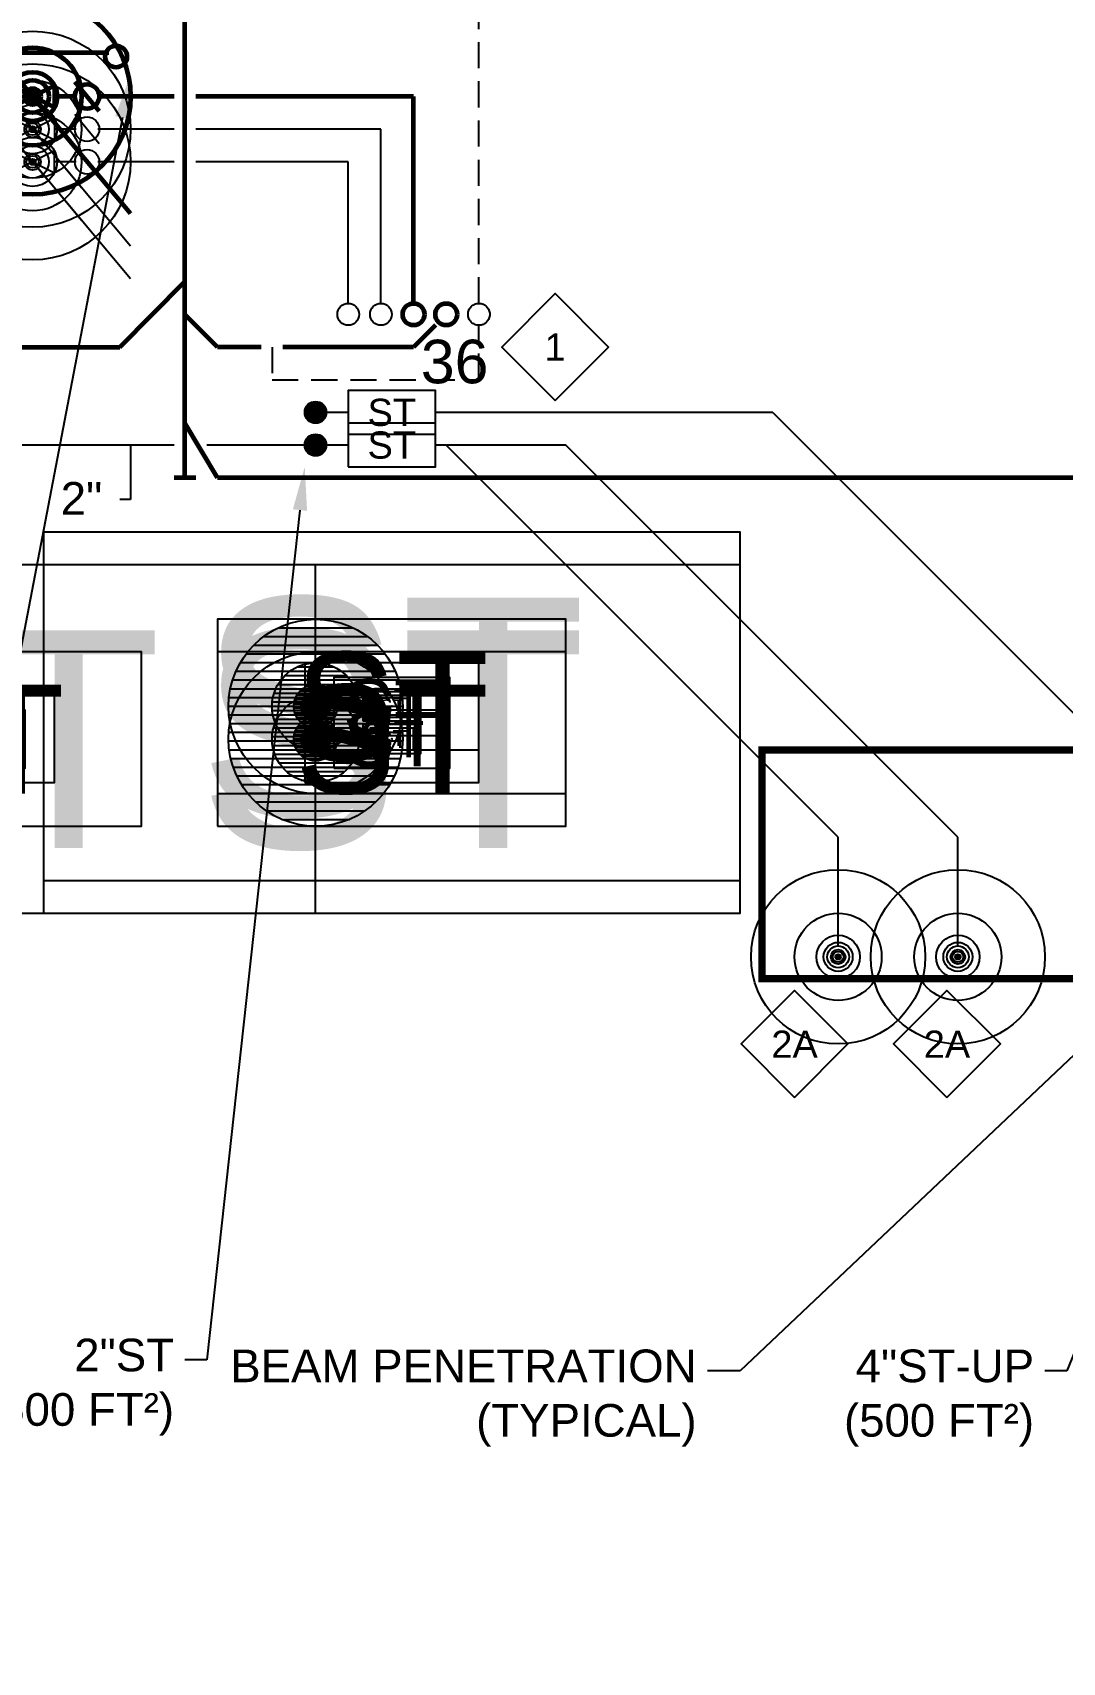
# Model space of a CAD drawing. Extents: x -3677 to 22148, y -333 to 1817.
# Drawn here: x -1699 to -1415.2, y -186.6 to 262.3 of the extents above; entities that cross this region are included whole.
import ezdxf
from ezdxf import colors
from ezdxf.entities.mleader import LeaderData, LeaderLine
from ezdxf.enums import TextEntityAlignment as Align
from ezdxf.math import Vec2, Vec3

# ---------------------------------------------------------------- set-up
doc = ezdxf.new("R2010")
doc.units = 0
doc.header["$LTSCALE"] = 36
doc.header["$MEASUREMENT"] = 0
doc.linetypes.add('HIDDEN', pattern=[0.375, 0.25, -0.125])
doc.linetypes.add('VENT', pattern=[0.3, 0.2, -0.1])
for name, color, linetype in [('G-ANNO-TEXT', 70, 'Continuous'), ('G-ANNO-TEXT @ 96', 70, 'Continuous'), ('P-HW-N', 1, 'Continuous'), ('P-HW-N @ 1 (1)', 1, 'Continuous'), ('P-HW-N @ 1 (2)', 1, 'Continuous'), ('P-HW-N @ 12', 1, 'Continuous'), ('P-HW-N @ 128', 1, 'Continuous'), ('P-HW-N @ 16', 1, 'Continuous'), ('P-HW-N @ 192', 1, 'Continuous'), ('P-HW-N @ 2', 1, 'Continuous'), ('P-HW-N @ 24', 1, 'Continuous'), ('P-HW-N @ 384', 1, 'Continuous'), ('P-HW-N @ 4', 1, 'Continuous'), ('P-HW-N @ 48', 1, 'Continuous'), ('P-HW-N @ 64', 1, 'Continuous'), ('P-HW-N @ 768', 1, 'Continuous'), ('P-HW-N @ 8', 1, 'Continuous'), ('P-HW-N @ 96', 1, 'Continuous'), ('P-HWC-N', 2, 'Continuous'), ('P-HWC-N @ 1 (1)', 2, 'Continuous'), ('P-HWC-N @ 1 (2)', 2, 'Continuous'), ('P-HWC-N @ 12', 2, 'Continuous'), ('P-HWC-N @ 128', 2, 'Continuous'), ('P-HWC-N @ 16', 2, 'Continuous'), ('P-HWC-N @ 192', 2, 'Continuous'), ('P-HWC-N @ 2', 2, 'Continuous'), ('P-HWC-N @ 24', 2, 'Continuous'), ('P-HWC-N @ 384', 2, 'Continuous'), ('P-HWC-N @ 4', 2, 'Continuous'), ('P-HWC-N @ 48', 2, 'Continuous'), ('P-HWC-N @ 64', 2, 'Continuous'), ('P-HWC-N @ 768', 2, 'Continuous'), ('P-HWC-N @ 8', 2, 'Continuous'), ('P-HWC-N @ 96', 2, 'Continuous'), ('P-SANV-N', 5, 'VENT'), ('P-SANV-N @ 96', 5, 'VENT'), ('P-STRM-N', 2, 'Continuous'), ('P-STRM-N @ 1 (1)', 2, 'Continuous'), ('P-STRM-N @ 1 (2)', 2, 'Continuous'), ('P-STRM-N @ 12', 2, 'Continuous'), ('P-STRM-N @ 128', 2, 'Continuous'), ('P-STRM-N @ 16', 2, 'Continuous'), ('P-STRM-N @ 192', 2, 'Continuous'), ('P-STRM-N @ 2', 2, 'Continuous'), ('P-STRM-N @ 24', 2, 'Continuous'), ('P-STRM-N @ 384', 2, 'Continuous'), ('P-STRM-N @ 4', 2, 'Continuous'), ('P-STRM-N @ 48', 2, 'Continuous'), ('P-STRM-N @ 64', 2, 'Continuous'), ('P-STRM-N @ 768', 2, 'Continuous'), ('P-STRM-N @ 8', 2, 'Continuous'), ('P-STRM-N @ 96', 2, 'Continuous')]:
    doc.layers.add(name, color=color, linetype=linetype)
for name, color, linetype, lineweight in [('P-CW-N', 4, 'Continuous', 60), ('P-CW-N @ 1 (1)', 4, 'Continuous', 60), ('P-CW-N @ 1 (2)', 4, 'Continuous', 60), ('P-CW-N @ 12', 4, 'Continuous', 60), ('P-CW-N @ 128', 4, 'Continuous', 60), ('P-CW-N @ 16', 4, 'Continuous', 60), ('P-CW-N @ 192', 4, 'Continuous', 60), ('P-CW-N @ 2', 4, 'Continuous', 60), ('P-CW-N @ 24', 4, 'Continuous', 60), ('P-CW-N @ 384', 4, 'Continuous', 60), ('P-CW-N @ 4', 4, 'Continuous', 60), ('P-CW-N @ 48', 4, 'Continuous', 60), ('P-CW-N @ 64', 4, 'Continuous', 60), ('P-CW-N @ 768', 4, 'Continuous', 60), ('P-CW-N @ 8', 4, 'Continuous', 60), ('P-CW-N @ 96', 4, 'Continuous', 60), ('P-GAS-N', 3, 'Continuous', 60), ('P-GAS-N @ 96', 3, 'Continuous', 60), ('P-SAN-N', 6, 'Continuous', 60), ('P-SAN-N @ 96', 6, 'Continuous', 60)]:
    doc.layers.add(name, color=color, linetype=linetype, lineweight=lineweight)
doc.layers.add('P-SAN-DFU', color=7, linetype='Continuous', plot=False)
doc.styles.add('Arial', font='arial.ttf')
doc.dimstyles.new('Loop096', dxfattribs={"dimscale": 0, "dimtxt": 0.09375, "dimasz": 0.03125, "dimexe": 0.0625, "dimexo": 0.0625, "dimgap": 0.09375, "dimtad": 1, "dimdec": 4, "dimzin": 3, "dimdsep": 46, "dimlunit": 4, "dimtxsty": 'Arial', "dimblk": 'OBLIQUE', "dimcen": 0.09375, "dimdle": 0.0625, "dimclrd": 256, "dimclre": 256, "dimclrt": 256, "dimadec": 4, "dimazin": 0, "dimtfac": 0.8, "dimtdec": 4, "dimtix": 1, "dimtofl": 0, "dimtmove": 1, "dimatfit": 0, "dimldrblk": 'LeaderNoteBlock', "dimfxl": 1, "dimfrac": 1, "dimtolj": 1, "dimtzin": 0, "dimlwd": -1, "dimlwe": -1, "dimarcsym": 0})

# ---------------------------------------------------------------- blocks, each defined once
blk = doc.blocks.new('*U4')
blk.add_circle((0, 0), 0.03125)
blk = doc.blocks.new('DIAMOND TAG')
blk.add_lwpolyline([(0, -0.1533), (0.1533, 0), (0, 0.1533), (-0.1533, 0)], close=True)
at = {"style": 'Arial'}
blk.add_attdef('XXX', text='', height=0.0781, dxfattribs=at).set_placement((0, 0), align=Align.MIDDLE)
blk = doc.blocks.new('PIPE-PLAN')
at = {"linetype": 'Continuous'}
for p, q in [((-0.09375, -0.03125), (-0.09375, 0.03125)), ((-0.09375, 0), (0, 0))]:
    blk.add_line(p, q, dxfattribs=at)
blk = doc.blocks.new('*U3')
h = blk.add_hatch()
h.set_pattern_fill('ANSI31', color=256, scale=0.025, angle=135)
edge = h.paths.add_edge_path()
edge.add_arc((0, 0), 0.03125, 0, 360)
blk.add_circle((0, 0), 0.03125)
blk = doc.blocks.new('*U120')
at = {"layer": 'P-STRM-N @ 1 (1)'}
blk.add_blockref('*U3', (-1621, 76.73), dxfattribs=at)
at = {"layer": 'P-STRM-N @ 1 (2)'}
blk.add_blockref('*U3', (-1621, 76.73), dxfattribs=at)
at = {"layer": 'P-STRM-N @ 12', "xscale": 12, "yscale": 12, "zscale": 12}
blk.add_blockref('*U3', (-1621, 76.73), dxfattribs=at)
at = {"layer": 'P-STRM-N @ 128', "xscale": 128, "yscale": 128, "zscale": 128}
blk.add_blockref('*U3', (-1621, 76.73), dxfattribs=at)
at = {"layer": 'P-STRM-N @ 16', "xscale": 16, "yscale": 16, "zscale": 16}
blk.add_blockref('*U3', (-1621, 76.73), dxfattribs=at)
at = {"layer": 'P-STRM-N @ 192', "xscale": 192, "yscale": 192, "zscale": 192}
blk.add_blockref('*U3', (-1621, 76.73), dxfattribs=at)
at = {"layer": 'P-STRM-N @ 2', "xscale": 2, "yscale": 2, "zscale": 2}
blk.add_blockref('*U3', (-1621, 76.73), dxfattribs=at)
at = {"layer": 'P-STRM-N @ 24', "xscale": 24, "yscale": 24, "zscale": 24}
blk.add_blockref('*U3', (-1621, 76.73), dxfattribs=at)
at = {"layer": 'P-STRM-N @ 384', "xscale": 384, "yscale": 384, "zscale": 384}
blk.add_blockref('*U3', (-1621, 76.73), dxfattribs=at)
at = {"layer": 'P-STRM-N @ 4', "xscale": 4, "yscale": 4, "zscale": 4}
blk.add_blockref('*U3', (-1621, 76.73), dxfattribs=at)
at = {"layer": 'P-STRM-N @ 48', "xscale": 48, "yscale": 48, "zscale": 48}
blk.add_blockref('*U3', (-1621, 76.73), dxfattribs=at)
at = {"layer": 'P-STRM-N @ 64', "xscale": 64, "yscale": 64, "zscale": 64}
blk.add_blockref('*U3', (-1621, 76.73), dxfattribs=at)
at = {"layer": 'P-STRM-N @ 768', "xscale": 768, "yscale": 768, "zscale": 768}
blk.add_blockref('*U3', (-1621, 76.73), dxfattribs=at)
at = {"layer": 'P-STRM-N @ 8', "xscale": 8, "yscale": 8, "zscale": 8}
blk.add_blockref('*U3', (-1621, 76.73), dxfattribs=at)
at = {"layer": 'P-STRM-N @ 96', "xscale": 96, "yscale": 96, "zscale": 96}
blk.add_blockref('*U3', (-1621, 157.73), dxfattribs=at)
blk = doc.blocks.new('*U182')
at = {"layer": 'P-STRM-N @ 1 (1)'}
blk.add_blockref('*U4', (-1444, 7.73), dxfattribs=at)
at = {"layer": 'P-STRM-N @ 1 (2)'}
blk.add_blockref('*U4', (-1444, 7.73), dxfattribs=at)
at = {"layer": 'P-STRM-N @ 12', "xscale": 12, "yscale": 12, "zscale": 12}
blk.add_blockref('*U4', (-1444, 7.73), dxfattribs=at)
at = {"layer": 'P-STRM-N @ 128', "xscale": 128, "yscale": 128, "zscale": 128}
blk.add_blockref('*U4', (-1444, 7.73), dxfattribs=at)
at = {"layer": 'P-STRM-N @ 16', "xscale": 16, "yscale": 16, "zscale": 16}
blk.add_blockref('*U4', (-1444, 7.73), dxfattribs=at)
at = {"layer": 'P-STRM-N @ 192', "xscale": 192, "yscale": 192, "zscale": 192}
blk.add_blockref('*U4', (-1444, 7.73), dxfattribs=at)
at = {"layer": 'P-STRM-N @ 2', "xscale": 2, "yscale": 2, "zscale": 2}
blk.add_blockref('*U4', (-1444, 7.73), dxfattribs=at)
at = {"layer": 'P-STRM-N @ 24', "xscale": 24, "yscale": 24, "zscale": 24}
blk.add_blockref('*U4', (-1444, 7.73), dxfattribs=at)
at = {"layer": 'P-STRM-N @ 384', "xscale": 384, "yscale": 384, "zscale": 384}
blk.add_blockref('*U4', (-1444, 7.73), dxfattribs=at)
at = {"layer": 'P-STRM-N @ 4', "xscale": 4, "yscale": 4, "zscale": 4}
blk.add_blockref('*U4', (-1444, 7.73), dxfattribs=at)
at = {"layer": 'P-STRM-N @ 48', "xscale": 48, "yscale": 48, "zscale": 48}
blk.add_blockref('*U4', (-1444, 7.73), dxfattribs=at)
at = {"layer": 'P-STRM-N @ 64', "xscale": 64, "yscale": 64, "zscale": 64}
blk.add_blockref('*U4', (-1444, 7.73), dxfattribs=at)
at = {"layer": 'P-STRM-N @ 768', "xscale": 768, "yscale": 768, "zscale": 768}
blk.add_blockref('*U4', (-1444, 7.73), dxfattribs=at)
at = {"layer": 'P-STRM-N @ 8', "xscale": 8, "yscale": 8, "zscale": 8}
blk.add_blockref('*U4', (-1444, 7.73), dxfattribs=at)
at = {"layer": 'P-STRM-N @ 96', "xscale": 96, "yscale": 96, "zscale": 96}
blk.add_blockref('*U4', (-1444, 7.73), dxfattribs=at)
blk = doc.blocks.new('*U183')
at = {"layer": 'P-STRM-N @ 1 (1)'}
blk.add_blockref('*U4', (-1477, 7.73), dxfattribs=at)
at = {"layer": 'P-STRM-N @ 1 (2)'}
blk.add_blockref('*U4', (-1477, 7.73), dxfattribs=at)
at = {"layer": 'P-STRM-N @ 12', "xscale": 12, "yscale": 12, "zscale": 12}
blk.add_blockref('*U4', (-1477, 7.73), dxfattribs=at)
at = {"layer": 'P-STRM-N @ 128', "xscale": 128, "yscale": 128, "zscale": 128}
blk.add_blockref('*U4', (-1477, 7.73), dxfattribs=at)
at = {"layer": 'P-STRM-N @ 16', "xscale": 16, "yscale": 16, "zscale": 16}
blk.add_blockref('*U4', (-1477, 7.73), dxfattribs=at)
at = {"layer": 'P-STRM-N @ 192', "xscale": 192, "yscale": 192, "zscale": 192}
blk.add_blockref('*U4', (-1477, 7.73), dxfattribs=at)
at = {"layer": 'P-STRM-N @ 2', "xscale": 2, "yscale": 2, "zscale": 2}
blk.add_blockref('*U4', (-1477, 7.73), dxfattribs=at)
at = {"layer": 'P-STRM-N @ 24', "xscale": 24, "yscale": 24, "zscale": 24}
blk.add_blockref('*U4', (-1477, 7.73), dxfattribs=at)
at = {"layer": 'P-STRM-N @ 384', "xscale": 384, "yscale": 384, "zscale": 384}
blk.add_blockref('*U4', (-1477, 7.73), dxfattribs=at)
at = {"layer": 'P-STRM-N @ 4', "xscale": 4, "yscale": 4, "zscale": 4}
blk.add_blockref('*U4', (-1477, 7.73), dxfattribs=at)
at = {"layer": 'P-STRM-N @ 48', "xscale": 48, "yscale": 48, "zscale": 48}
blk.add_blockref('*U4', (-1477, 7.73), dxfattribs=at)
at = {"layer": 'P-STRM-N @ 64', "xscale": 64, "yscale": 64, "zscale": 64}
blk.add_blockref('*U4', (-1477, 7.73), dxfattribs=at)
at = {"layer": 'P-STRM-N @ 768', "xscale": 768, "yscale": 768, "zscale": 768}
blk.add_blockref('*U4', (-1477, 7.73), dxfattribs=at)
at = {"layer": 'P-STRM-N @ 8', "xscale": 8, "yscale": 8, "zscale": 8}
blk.add_blockref('*U4', (-1477, 7.73), dxfattribs=at)
at = {"layer": 'P-STRM-N @ 96', "xscale": 96, "yscale": 96, "zscale": 96}
blk.add_blockref('*U4', (-1477, 7.73), dxfattribs=at)
blk = doc.blocks.new('*U184')
at = {"layer": 'P-STRM-N @ 1 (1)'}
blk.add_blockref('*U3', (-1621, 67.73), dxfattribs=at)
at = {"layer": 'P-STRM-N @ 1 (2)'}
blk.add_blockref('*U3', (-1621, 67.73), dxfattribs=at)
at = {"layer": 'P-STRM-N @ 12', "xscale": 12, "yscale": 12, "zscale": 12}
blk.add_blockref('*U3', (-1621, 67.73), dxfattribs=at)
at = {"layer": 'P-STRM-N @ 128', "xscale": 128, "yscale": 128, "zscale": 128}
blk.add_blockref('*U3', (-1621, 67.73), dxfattribs=at)
at = {"layer": 'P-STRM-N @ 16', "xscale": 16, "yscale": 16, "zscale": 16}
blk.add_blockref('*U3', (-1621, 67.73), dxfattribs=at)
at = {"layer": 'P-STRM-N @ 192', "xscale": 192, "yscale": 192, "zscale": 192}
blk.add_blockref('*U3', (-1621, 67.73), dxfattribs=at)
at = {"layer": 'P-STRM-N @ 2', "xscale": 2, "yscale": 2, "zscale": 2}
blk.add_blockref('*U3', (-1621, 67.73), dxfattribs=at)
at = {"layer": 'P-STRM-N @ 24', "xscale": 24, "yscale": 24, "zscale": 24}
blk.add_blockref('*U3', (-1621, 67.73), dxfattribs=at)
at = {"layer": 'P-STRM-N @ 384', "xscale": 384, "yscale": 384, "zscale": 384}
blk.add_blockref('*U3', (-1621, 67.73), dxfattribs=at)
at = {"layer": 'P-STRM-N @ 4', "xscale": 4, "yscale": 4, "zscale": 4}
blk.add_blockref('*U3', (-1621, 67.73), dxfattribs=at)
at = {"layer": 'P-STRM-N @ 48', "xscale": 48, "yscale": 48, "zscale": 48}
blk.add_blockref('*U3', (-1621, 67.73), dxfattribs=at)
at = {"layer": 'P-STRM-N @ 64', "xscale": 64, "yscale": 64, "zscale": 64}
blk.add_blockref('*U3', (-1621, 67.73), dxfattribs=at)
at = {"layer": 'P-STRM-N @ 768', "xscale": 768, "yscale": 768, "zscale": 768}
blk.add_blockref('*U3', (-1621, 67.73), dxfattribs=at)
at = {"layer": 'P-STRM-N @ 8', "xscale": 8, "yscale": 8, "zscale": 8}
blk.add_blockref('*U3', (-1621, 67.73), dxfattribs=at)
at = {"layer": 'P-STRM-N @ 96', "xscale": 96, "yscale": 96, "zscale": 96}
blk.add_blockref('*U3', (-1621, 148.73), dxfattribs=at)
blk = doc.blocks.new('*U32')
at = {"layer": 'DEFPOINTS'}
blk.add_lwpolyline([(-0.125, -0.0625), (0.125, -0.0625), (0.125, 0.0625), (-0.125, 0.0625)], close=True, dxfattribs=at)
at = {"style": 'Arial'}
blk.add_text('ST', height=0.078125, dxfattribs=at).set_placement((0, 0), align=Align.MIDDLE)
blk = doc.blocks.new('*U185')
at = {"layer": 'P-STRM-N @ 1 (1)', "linetype": 'ByBlock', "lineweight": -2}
blk.add_blockref('*U32', (-1600, 67.73), dxfattribs=at)
at = {"layer": 'P-STRM-N @ 1 (2)', "linetype": 'ByBlock', "lineweight": -2}
blk.add_blockref('*U32', (-1600, 67.73), dxfattribs=at)
at = {"layer": 'P-STRM-N @ 128', "linetype": 'ByBlock', "lineweight": -2, "xscale": 128, "yscale": 128, "zscale": 128}
blk.add_blockref('*U32', (-1600, 67.73), dxfattribs=at)
at = {"layer": 'P-STRM-N @ 192', "linetype": 'ByBlock', "lineweight": -2, "xscale": 192, "yscale": 192, "zscale": 192}
blk.add_blockref('*U32', (-1600, 67.73), dxfattribs=at)
at = {"layer": 'P-STRM-N @ 384', "linetype": 'ByBlock', "lineweight": -2, "xscale": 384, "yscale": 384, "zscale": 384}
blk.add_blockref('*U32', (-1600, 67.73), dxfattribs=at)
at = {"layer": 'P-STRM-N @ 48', "linetype": 'ByBlock', "lineweight": -2, "xscale": 48, "yscale": 48, "zscale": 48}
blk.add_blockref('*U32', (-1600, 67.73), dxfattribs=at)
at = {"layer": 'P-STRM-N @ 64', "linetype": 'ByBlock', "lineweight": -2, "xscale": 64, "yscale": 64, "zscale": 64}
blk.add_blockref('*U32', (-1600, 67.73), dxfattribs=at)
at = {"layer": 'P-STRM-N @ 768', "linetype": 'ByBlock', "lineweight": -2, "xscale": 768, "yscale": 768, "zscale": 768}
blk.add_blockref('*U32', (-1600, 67.73), dxfattribs=at)
at = {"layer": 'P-STRM-N @ 96', "linetype": 'ByBlock', "lineweight": -2, "xscale": 96, "yscale": 96, "zscale": 96}
blk.add_blockref('*U32', (-1600, 148.73), dxfattribs=at)
blk = doc.blocks.new('*U186')
at = {"layer": 'P-STRM-N @ 1 (1)', "linetype": 'ByBlock', "lineweight": -2}
blk.add_blockref('*U32', (-1600, 76.73), dxfattribs=at)
at = {"layer": 'P-STRM-N @ 1 (2)', "linetype": 'ByBlock', "lineweight": -2}
blk.add_blockref('*U32', (-1600, 76.73), dxfattribs=at)
at = {"layer": 'P-STRM-N @ 128', "linetype": 'ByBlock', "lineweight": -2, "xscale": 128, "yscale": 128, "zscale": 128}
blk.add_blockref('*U32', (-1600, 76.73), dxfattribs=at)
at = {"layer": 'P-STRM-N @ 192', "linetype": 'ByBlock', "lineweight": -2, "xscale": 192, "yscale": 192, "zscale": 192}
blk.add_blockref('*U32', (-1600, 76.73), dxfattribs=at)
at = {"layer": 'P-STRM-N @ 384', "linetype": 'ByBlock', "lineweight": -2, "xscale": 384, "yscale": 384, "zscale": 384}
blk.add_blockref('*U32', (-1600, 76.73), dxfattribs=at)
at = {"layer": 'P-STRM-N @ 48', "linetype": 'ByBlock', "lineweight": -2, "xscale": 48, "yscale": 48, "zscale": 48}
blk.add_blockref('*U32', (-1600, 76.73), dxfattribs=at)
at = {"layer": 'P-STRM-N @ 64', "linetype": 'ByBlock', "lineweight": -2, "xscale": 64, "yscale": 64, "zscale": 64}
blk.add_blockref('*U32', (-1600, 76.73), dxfattribs=at)
at = {"layer": 'P-STRM-N @ 768', "linetype": 'ByBlock', "lineweight": -2, "xscale": 768, "yscale": 768, "zscale": 768}
blk.add_blockref('*U32', (-1600, 76.73), dxfattribs=at)
at = {"layer": 'P-STRM-N @ 96', "linetype": 'ByBlock', "lineweight": -2, "xscale": 96, "yscale": 96, "zscale": 96}
blk.add_blockref('*U32', (-1600, 157.73), dxfattribs=at)
blk = doc.blocks.new('*U25')
at = {"color": 7, "linetype": 'Continuous'}
blk.add_line((-0.03508, 0.04195), (0.03508, -0.04195), dxfattribs=at)
at = {"linetype": 'Continuous'}
blk.add_circle((0, 0), 0.03516, dxfattribs=at)
blk = doc.blocks.new('*U271')
at = {"layer": 'P-HWC-N @ 1 (1)', "rotation": 180}
blk.add_blockref('*U25', (-1699, 226.73), dxfattribs=at)
at = {"layer": 'P-HWC-N @ 1 (2)', "rotation": 180}
blk.add_blockref('*U25', (-1699, 226.73), dxfattribs=at)
at = {"layer": 'P-HWC-N @ 12', "xscale": 12, "yscale": 12, "zscale": 12, "rotation": 180}
blk.add_blockref('*U25', (-1699, 226.73), dxfattribs=at)
at = {"layer": 'P-HWC-N @ 128', "xscale": 128, "yscale": 128, "zscale": 128, "rotation": 180}
blk.add_blockref('*U25', (-1699, 226.73), dxfattribs=at)
at = {"layer": 'P-HWC-N @ 16', "xscale": 16, "yscale": 16, "zscale": 16, "rotation": 180}
blk.add_blockref('*U25', (-1699, 226.73), dxfattribs=at)
at = {"layer": 'P-HWC-N @ 192', "xscale": 192, "yscale": 192, "zscale": 192, "rotation": 180}
blk.add_blockref('*U25', (-1699, 226.73), dxfattribs=at)
at = {"layer": 'P-HWC-N @ 2', "xscale": 2, "yscale": 2, "zscale": 2, "rotation": 180}
blk.add_blockref('*U25', (-1699, 226.73), dxfattribs=at)
at = {"layer": 'P-HWC-N @ 24', "xscale": 24, "yscale": 24, "zscale": 24, "rotation": 180}
blk.add_blockref('*U25', (-1699, 226.73), dxfattribs=at)
at = {"layer": 'P-HWC-N @ 384', "xscale": 384, "yscale": 384, "zscale": 384, "rotation": 180}
blk.add_blockref('*U25', (-1699, 226.73), dxfattribs=at)
at = {"layer": 'P-HWC-N @ 4', "xscale": 4, "yscale": 4, "zscale": 4, "rotation": 180}
blk.add_blockref('*U25', (-1699, 226.73), dxfattribs=at)
at = {"layer": 'P-HWC-N @ 48', "xscale": 48, "yscale": 48, "zscale": 48, "rotation": 180}
blk.add_blockref('*U25', (-1699, 226.73), dxfattribs=at)
at = {"layer": 'P-HWC-N @ 64', "xscale": 64, "yscale": 64, "zscale": 64, "rotation": 180}
blk.add_blockref('*U25', (-1699, 226.73), dxfattribs=at)
at = {"layer": 'P-HWC-N @ 768', "xscale": 768, "yscale": 768, "zscale": 768, "rotation": 180}
blk.add_blockref('*U25', (-1699, 226.73), dxfattribs=at)
at = {"layer": 'P-HWC-N @ 8', "xscale": 8, "yscale": 8, "zscale": 8, "rotation": 180}
blk.add_blockref('*U25', (-1699, 226.73), dxfattribs=at)
at = {"layer": 'P-HWC-N @ 96', "xscale": 96, "yscale": 96, "zscale": 96, "rotation": 180}
blk.add_blockref('*U25', (-1684, 226.73), dxfattribs=at)
blk = doc.blocks.new('*U272')
at = {"layer": 'P-HW-N @ 1 (1)', "rotation": 180}
blk.add_blockref('*U25', (-1699, 235.73), dxfattribs=at)
at = {"layer": 'P-HW-N @ 1 (2)', "rotation": 180}
blk.add_blockref('*U25', (-1699, 235.73), dxfattribs=at)
at = {"layer": 'P-HW-N @ 12', "xscale": 12, "yscale": 12, "zscale": 12, "rotation": 180}
blk.add_blockref('*U25', (-1699, 235.73), dxfattribs=at)
at = {"layer": 'P-HW-N @ 128', "xscale": 128, "yscale": 128, "zscale": 128, "rotation": 180}
blk.add_blockref('*U25', (-1699, 235.73), dxfattribs=at)
at = {"layer": 'P-HW-N @ 16', "xscale": 16, "yscale": 16, "zscale": 16, "rotation": 180}
blk.add_blockref('*U25', (-1699, 235.73), dxfattribs=at)
at = {"layer": 'P-HW-N @ 192', "xscale": 192, "yscale": 192, "zscale": 192, "rotation": 180}
blk.add_blockref('*U25', (-1699, 235.73), dxfattribs=at)
at = {"layer": 'P-HW-N @ 2', "xscale": 2, "yscale": 2, "zscale": 2, "rotation": 180}
blk.add_blockref('*U25', (-1699, 235.73), dxfattribs=at)
at = {"layer": 'P-HW-N @ 24', "xscale": 24, "yscale": 24, "zscale": 24, "rotation": 180}
blk.add_blockref('*U25', (-1699, 235.73), dxfattribs=at)
at = {"layer": 'P-HW-N @ 384', "xscale": 384, "yscale": 384, "zscale": 384, "rotation": 180}
blk.add_blockref('*U25', (-1699, 235.73), dxfattribs=at)
at = {"layer": 'P-HW-N @ 4', "xscale": 4, "yscale": 4, "zscale": 4, "rotation": 180}
blk.add_blockref('*U25', (-1699, 235.73), dxfattribs=at)
at = {"layer": 'P-HW-N @ 48', "xscale": 48, "yscale": 48, "zscale": 48, "rotation": 180}
blk.add_blockref('*U25', (-1699, 235.73), dxfattribs=at)
at = {"layer": 'P-HW-N @ 64', "xscale": 64, "yscale": 64, "zscale": 64, "rotation": 180}
blk.add_blockref('*U25', (-1699, 235.73), dxfattribs=at)
at = {"layer": 'P-HW-N @ 768', "xscale": 768, "yscale": 768, "zscale": 768, "rotation": 180}
blk.add_blockref('*U25', (-1699, 235.73), dxfattribs=at)
at = {"layer": 'P-HW-N @ 8', "xscale": 8, "yscale": 8, "zscale": 8, "rotation": 180}
blk.add_blockref('*U25', (-1699, 235.73), dxfattribs=at)
at = {"layer": 'P-HW-N @ 96', "xscale": 96, "yscale": 96, "zscale": 96, "rotation": 180}
blk.add_blockref('*U25', (-1684, 235.73), dxfattribs=at)
blk = doc.blocks.new('*U273')
at = {"layer": 'P-CW-N @ 1 (1)', "rotation": 180}
blk.add_blockref('*U25', (-1699, 244.73), dxfattribs=at)
at = {"layer": 'P-CW-N @ 1 (2)', "rotation": 180}
blk.add_blockref('*U25', (-1699, 244.73), dxfattribs=at)
at = {"layer": 'P-CW-N @ 12', "xscale": 12, "yscale": 12, "zscale": 12, "rotation": 180}
blk.add_blockref('*U25', (-1699, 244.73), dxfattribs=at)
at = {"layer": 'P-CW-N @ 128', "xscale": 128, "yscale": 128, "zscale": 128, "rotation": 180}
blk.add_blockref('*U25', (-1699, 244.73), dxfattribs=at)
at = {"layer": 'P-CW-N @ 16', "xscale": 16, "yscale": 16, "zscale": 16, "rotation": 180}
blk.add_blockref('*U25', (-1699, 244.73), dxfattribs=at)
at = {"layer": 'P-CW-N @ 192', "xscale": 192, "yscale": 192, "zscale": 192, "rotation": 180}
blk.add_blockref('*U25', (-1699, 244.73), dxfattribs=at)
at = {"layer": 'P-CW-N @ 2', "xscale": 2, "yscale": 2, "zscale": 2, "rotation": 180}
blk.add_blockref('*U25', (-1699, 244.73), dxfattribs=at)
at = {"layer": 'P-CW-N @ 24', "xscale": 24, "yscale": 24, "zscale": 24, "rotation": 180}
blk.add_blockref('*U25', (-1699, 244.73), dxfattribs=at)
at = {"layer": 'P-CW-N @ 384', "xscale": 384, "yscale": 384, "zscale": 384, "rotation": 180}
blk.add_blockref('*U25', (-1699, 244.73), dxfattribs=at)
at = {"layer": 'P-CW-N @ 4', "xscale": 4, "yscale": 4, "zscale": 4, "rotation": 180}
blk.add_blockref('*U25', (-1699, 244.73), dxfattribs=at)
at = {"layer": 'P-CW-N @ 48', "xscale": 48, "yscale": 48, "zscale": 48, "rotation": 180}
blk.add_blockref('*U25', (-1699, 244.73), dxfattribs=at)
at = {"layer": 'P-CW-N @ 64', "xscale": 64, "yscale": 64, "zscale": 64, "rotation": 180}
blk.add_blockref('*U25', (-1699, 244.73), dxfattribs=at)
at = {"layer": 'P-CW-N @ 768', "xscale": 768, "yscale": 768, "zscale": 768, "rotation": 180}
blk.add_blockref('*U25', (-1699, 244.73), dxfattribs=at)
at = {"layer": 'P-CW-N @ 8', "xscale": 8, "yscale": 8, "zscale": 8, "rotation": 180}
blk.add_blockref('*U25', (-1699, 244.73), dxfattribs=at)
at = {"layer": 'P-CW-N @ 96', "xscale": 96, "yscale": 96, "zscale": 96, "rotation": 180}
blk.add_blockref('*U25', (-1684, 244.73), dxfattribs=at)
blk = doc.blocks.new('PLMB BALL VALVES')
at = {"linetype": 'Continuous'}
blk.add_lwpolyline([(-0.0625, -0.03125), (-0.0625, 0.03125), (0.0625, -0.03125), (0.0625, 0.03125), (-0.0625, -0.03125)], dxfattribs=at)
blk = doc.blocks.new('*U22')
at = {"linetype": 'Continuous'}
blk.add_lwpolyline([(-0.0625, 0.0625, 0, 0.0273, 0), (-0.0041, 0.0625, 0, 0, 0), (-0.0041, 0.0625, 0, 0, 0), (0.0625, 0.0625, 0, 0, 0)], format="xyseb", dxfattribs=at)
blk.add_lwpolyline([(-0.0625, 0.0312), (-0.0625, -0.0312), (0.0625, 0.0312), (0.0625, -0.0312)], dxfattribs=at)
blk.add_circle((0.0625, 0.0469), 0.00781, dxfattribs=at)
blk = doc.blocks.new('*U200')
at = {"layer": 'P-HWC-N @ 128', "xscale": -128, "yscale": 128, "zscale": 128, "rotation": 180}
blk.add_blockref('*U22', (9, 0), dxfattribs=at)
at = {"layer": 'P-HWC-N @ 96', "xscale": 96, "yscale": 96, "zscale": -96, "rotation": 180}
blk.add_blockref('*U22', (-9, 0), dxfattribs=at)
blk = doc.blocks.new('*U23')
at = {"linetype": 'Continuous'}
for points in [[(-0.0195, -0.0098), (-0.0625, -0.0313), (-0.0625, 0.0312), (-0.0195, 0.0098)], [(-0.0195, 0.0098), (-0.0195, 0.0293), (0.0195, 0.0293), (0.0195, 0.0098)], [(-0.0195, -0.0098), (0, 0), (-0.0195, 0.0098)], [(0.0195, 0.0098), (0, 0), (0.0195, -0.0098)], [(0.0195, -0.0098), (0.0625, -0.0313), (0.0625, 0.0312), (0.0195, 0.0098)]]:
    blk.add_lwpolyline(points, dxfattribs=at)
blk = doc.blocks.new('*U201')
at = {"layer": 'P-HWC-N @ 128', "xscale": -128, "yscale": 128, "zscale": 128, "rotation": 5.3905568009327e-07}
blk.add_blockref('*U23', (-9, 0), dxfattribs=at)
at = {"layer": 'P-HWC-N @ 96', "xscale": 96, "yscale": 96, "zscale": -96}
blk.add_blockref('*U23', (9, 0), dxfattribs=at)
blk = doc.blocks.new('A$C16132887')
at = {"layer": 'P-HWC-N'}
for p, q in [((-15, 0), (-21, 0)), ((3, 0), (-3, 0)), ((15, 0), (21, 0))]:
    blk.add_line(p, q, dxfattribs=at)
for name in ['*U201', '*U200']:
    blk.add_blockref(name, (0, 0), dxfattribs=at)
at = {"layer": 'P-HWC-N @ 96', "xscale": 96, "yscale": 96, "zscale": 96, "rotation": 180}
blk.add_blockref('PLMB BALL VALVES', (-27, 0), dxfattribs=at)
at = {"layer": 'P-HWC-N @ 96', "xscale": 96, "yscale": 96, "zscale": 96}
blk.add_blockref('PLMB BALL VALVES', (27, 0), dxfattribs=at)
blk = doc.blocks.new('*U339')
at = {"layer": 'P-STRM-N @ 1 (1)', "linetype": 'ByBlock', "lineweight": -2}
blk.add_blockref('*U32', (-1717, 67.73), dxfattribs=at)
at = {"layer": 'P-STRM-N @ 1 (2)', "linetype": 'ByBlock', "lineweight": -2}
blk.add_blockref('*U32', (-1717, 67.73), dxfattribs=at)
at = {"layer": 'P-STRM-N @ 128', "linetype": 'ByBlock', "lineweight": -2, "xscale": 128, "yscale": 128, "zscale": 128}
blk.add_blockref('*U32', (-1717, 67.73), dxfattribs=at)
at = {"layer": 'P-STRM-N @ 192', "linetype": 'ByBlock', "lineweight": -2, "xscale": 192, "yscale": 192, "zscale": 192}
blk.add_blockref('*U32', (-1717, 67.73), dxfattribs=at)
at = {"layer": 'P-STRM-N @ 384', "linetype": 'ByBlock', "lineweight": -2, "xscale": 384, "yscale": 384, "zscale": 384}
blk.add_blockref('*U32', (-1717, 67.73), dxfattribs=at)
at = {"layer": 'P-STRM-N @ 48', "linetype": 'ByBlock', "lineweight": -2, "xscale": 48, "yscale": 48, "zscale": 48}
blk.add_blockref('*U32', (-1717, 67.73), dxfattribs=at)
at = {"layer": 'P-STRM-N @ 64', "linetype": 'ByBlock', "lineweight": -2, "xscale": 64, "yscale": 64, "zscale": 64}
blk.add_blockref('*U32', (-1717, 67.73), dxfattribs=at)
at = {"layer": 'P-STRM-N @ 768', "linetype": 'ByBlock', "lineweight": -2, "xscale": 768, "yscale": 768, "zscale": 768}
blk.add_blockref('*U32', (-1717, 67.73), dxfattribs=at)
at = {"layer": 'P-STRM-N @ 96', "linetype": 'ByBlock', "lineweight": -2, "xscale": 96, "yscale": 96, "zscale": 96}
blk.add_blockref('*U32', (-1717, 148.73), dxfattribs=at)
blk = doc.blocks.new('_Oblique')
at = {"color": 0, "linetype": 'ByBlock', "lineweight": -2}
blk.add_line((-0.5, -0.5), (0.5, 0.5), dxfattribs=at)
blk = doc.blocks.new('LeaderNoteBlock')
blk.add_ellipse((0, 0), major_axis=(1, 0), ratio=0.25, start_param=5.387521, end_param=10.320443)

msp = doc.modelspace()

# ---------------------------------------------------------------- linework, layer by layer
at = {"layer": 'G-ANNO-TEXT', "linetype": 'HIDDEN', "const_width": 2}
msp.add_lwpolyline([(-1393, 64.73), (-1393, 64.73), (-1498, 64.73), (-1498, 1.73), (-1393, 1.73), (-1393, -49.27), (-1372, -49.27), (-1372, 64.73)], close=True, dxfattribs=at)
at = {"layer": 'P-CW-N'}
for p, q in [((-1687, 244.73), (-1693, 244.73)), ((-1660, 244.73), (-1681, 244.73)), ((-1594, 244.73), (-1654, 244.73)), ((-1594, 187.73), (-1594, 244.73))]:
    msp.add_line(p, q, dxfattribs=at)
at = {"layer": 'P-GAS-N'}
msp.add_line((-1678, 256.73), (-1705, 256.73), dxfattribs=at)
at = {"layer": 'P-HW-N'}
for p, q in [((-1687, 235.73), (-1693, 235.73)), ((-1660, 235.73), (-1681, 235.73)), ((-1603, 235.73), (-1654, 235.73)), ((-1603, 187.73), (-1603, 235.73))]:
    msp.add_line(p, q, dxfattribs=at)
at = {"layer": 'P-HWC-N'}
for p, q in [((-1687, 226.73), (-1693, 226.73)), ((-1660, 226.73), (-1681, 226.73)), ((-1612, 226.73), (-1654, 226.73)), ((-1612, 187.73), (-1612, 226.73))]:
    msp.add_line(p, q, dxfattribs=at)
at = {"layer": 'P-SAN-N'}
for p, q in [((-1657, 142.73), (-1657, 286.73)), ((-1675, 175.73), (-1657, 193.73)), ((-1648, 175.73), (-1657, 184.73)), ((-1588, 181.73), (-1594, 175.73)), ((-1708, 175.73), (-1675, 175.73)), ((-1636, 175.73), (-1648, 175.73)), ((-1594, 175.73), (-1630, 175.73)), ((-1648, 139.73), (-1657, 154.73)), ((-1369, 139.73), (-1648, 139.73))]:
    msp.add_line(p, q, dxfattribs=at)
at = {"layer": 'P-SANV-N'}
for p, q in [((-1576, 187.73), (-1576, 289.73)), ((-1576, 166.73), (-1576, 181.73)), ((-1633, 175.73), (-1633, 166.73)), ((-1633, 166.73), (-1576, 166.73))]:
    msp.add_line(p, q, dxfattribs=at)
at = {"layer": 'P-STRM-N'}
for p, q in [((-1612, 157.73), (-1618, 157.73)), ((-1495, 157.73), (-1588, 157.73)), ((-1495, 157.73), (-1384, 46.73)), ((-1660, 148.73), (-1705, 148.73)), ((-1624, 148.73), (-1651, 148.73)), ((-1612, 148.73), (-1621, 148.73)), ((-1552, 148.73), (-1588, 148.73)), ((-1477, 40.73), (-1585, 148.73)), ((-1444, 40.73), (-1552, 148.73)), ((-1477, 10.73), (-1477, 40.73)), ((-1444, 10.73), (-1444, 40.73))]:
    msp.add_line(p, q, dxfattribs=at)

# ---------------------------------------------------------------- block references
at = {"layer": 'G-ANNO-TEXT @ 96', "xscale": 96, "yscale": 96, "zscale": 96}
for p, values in [((-1555, 175.73), {'XXX': '1'}), ((-1489, -16.27), {'XXX': '2A'}), ((-1447, -16.27), {'XXX': '2A'})]:
    msp.add_blockref('DIAMOND TAG', p, dxfattribs=at).add_auto_attribs(values)
at = {"layer": 'P-CW-N'}
msp.add_blockref('*U273', (0, 0), dxfattribs=at)
at = {"layer": 'P-CW-N @ 96', "xscale": 96, "yscale": 96, "zscale": 96, "rotation": 180}
for name, p in [('PLMB BALL VALVES', (-1699, 244.73)), ('*U4', (-1594, 184.73))]:
    msp.add_blockref(name, p, dxfattribs=at)
at = {"layer": 'P-GAS-N @ 96', "xscale": 96, "yscale": 96, "zscale": 96}
msp.add_blockref('*U4', (-1676, 255.73), dxfattribs=at)
at = {"layer": 'P-HW-N'}
msp.add_blockref('*U272', (0, 0), dxfattribs=at)
at = {"layer": 'P-HW-N @ 96', "xscale": 96, "yscale": 96, "zscale": 96, "rotation": 180}
for name, p in [('PLMB BALL VALVES', (-1699, 235.73)), ('*U4', (-1603, 184.73))]:
    msp.add_blockref(name, p, dxfattribs=at)
at = {"layer": 'P-HWC-N'}
for name, p in [('*U271', (0, 0)), ('A$C16132887', (-1726, 226.73))]:
    msp.add_blockref(name, p, dxfattribs=at)
at = {"layer": 'P-HWC-N @ 96', "xscale": 96, "yscale": 96, "zscale": 96, "rotation": 180}
msp.add_blockref('*U4', (-1612, 184.73), dxfattribs=at)
at = {"layer": 'P-SAN-N @ 96', "xscale": 96, "yscale": 96, "zscale": 96}
for name, p, rotation in [('*U4', (-1585, 184.73), 180), ('PIPE-PLAN', (-1657, 148.73), 90)]:
    msp.add_blockref(name, p, dxfattribs=dict(at, rotation=rotation))
at = {"layer": 'P-SANV-N @ 96', "xscale": 96, "yscale": 96, "zscale": 96, "rotation": 180}
msp.add_blockref('*U4', (-1576, 184.73), dxfattribs=at)
at = {"layer": 'P-STRM-N'}
for name in ['*U186', '*U120', '*U339', '*U185', '*U184', '*U183', '*U182']:
    msp.add_blockref(name, (0, 0), dxfattribs=at)

# ---------------------------------------------------------------- texts
at = {"layer": 'G-ANNO-TEXT', "insert": (-1679.8, 138.53), "char_height": 9, "attachment_point": 3, "style": 'Arial'}
msp.add_mtext_dynamic_manual_height_columns('\\A1;2"', width=64.2, gutter_width=45, heights=[0], dxfattribs=at)
at = {"layer": 'P-SAN-DFU', "color": 3, "insert": (-1592, 177.73), "char_height": 12, "attachment_point": 1, "style": 'Arial'}
msp.add_mtext_dynamic_manual_height_columns('36', width=68, gutter_width=60, heights=[0], dxfattribs=at)

# ---------------------------------------------------------------- leaders
at = {"layer": 'G-ANNO-TEXT'}
msp.add_leader([(-1672, 148.73), (-1672, 133.73), (-1675, 133.73)], dimstyle='Loop096', override={"dimscale": 0}, dxfattribs=at)
ml = msp.add_multileader_mtext('Standard', dxfattribs=at)
ml.set_content('2"G-UP (300 CFH)\\P{\\A1;\\H0.8x;\\S1#2;\\H1.25x;"CW\\P4"SS\\P2"W&V}', color=256, style='Arial')
ml.set_leader_properties(color=256, linetype='ByLayer', lineweight=-1)
ml.build(insert=Vec2(0, 0))
ml.multileader.update_dxf_attribs({"has_dogleg": 0, "dogleg_length": 0.125, "arrow_head_size": 12, "scale": 96})
ctx = ml.context
ctx.base_point, ctx.scale, ctx.char_height, ctx.arrow_head_size, ctx.landing_gap_size, ctx.plane_origin = Vec3(-1866.24, -104.27), 96, 9, 12, 3, Vec3(-1680, 251.73)
ctx.text_align_type = 2
notes = []
notes.append((ctx, [(0, (1, 1, 0), (-1744, -104.27), (-1, 0), 12, [(0, [(-1672, 250.73), (-1740, -104.27)], 0, [])])]))
ctx.mtext.insert, ctx.mtext.alignment, ctx.mtext.flow_direction = Vec3(-1759, -99.66), 3, 5
ml = msp.add_multileader_mtext('Standard', dxfattribs=at)
ml.set_content('\\A1;2"ST\\P4"ST(500 FT²)', color=256, style='Arial')
ml.set_leader_properties(color=256, linetype='ByLayer', lineweight=-1)
ml.build(insert=Vec2(0, 0))
ml.multileader.update_dxf_attribs({"has_dogleg": 0, "dogleg_length": 0.125, "arrow_head_size": 12, "scale": 96})
ctx = ml.context
ctx.base_point, ctx.scale, ctx.char_height, ctx.arrow_head_size, ctx.landing_gap_size, ctx.plane_origin = Vec3(-1742.3, -103.27), 96, 9, 12, 3, Vec3(-1624, 70.73)
ctx.text_align_type = 2
notes.append((ctx, [(0, (1, 1, 0), (-1645, -103.27), (-1, 0), 12, [(0, [(-1624, 142.73), (-1651, -103.27)], 0, [])])]))
ctx.mtext.insert, ctx.mtext.alignment, ctx.mtext.flow_direction = Vec3(-1660, -97.44), 3, 5
ml = msp.add_multileader_mtext('Standard', dxfattribs=at)
ml.set_content('BEAM PENETRATION\\P(TYPICAL)', color=256, style='Arial')
ml.set_leader_properties(color=256, linetype='ByLayer', lineweight=-1)
ml.build(insert=Vec2(0, 0))
ml.multileader.update_dxf_attribs({"has_dogleg": 0, "dogleg_length": 0.125, "arrow_head_size": 12, "scale": 96})
ctx = ml.context
ctx.base_point, ctx.scale, ctx.char_height, ctx.arrow_head_size, ctx.landing_gap_size, ctx.plane_origin = Vec3(-1645.59, -106.27), 96, 9, 12, 3, Vec3(-1393, -1.27)
ctx.text_align_type = 2
notes.append((ctx, [(0, (1, 1, 0), (-1501, -106.27), (-1, 0), 12, [(0, [(-1393, -1.27), (-1504, -106.27)], 0, [])])]))
ctx.mtext.insert, ctx.mtext.alignment, ctx.mtext.flow_direction = Vec3(-1516, -100.44), 3, 5
ml = msp.add_multileader_mtext('Standard', dxfattribs=at)
ml.set_content('4"ST-UP\\P(500 FT²)', color=256, style='Arial')
ml.set_leader_properties(color=256, linetype='ByLayer', lineweight=-1)
ml.build(insert=Vec2(0, 0))
ml.multileader.update_dxf_attribs({"has_dogleg": 0, "dogleg_length": 0.125, "arrow_head_size": 12, "scale": 96})
ctx = ml.context
ctx.base_point, ctx.scale, ctx.char_height, ctx.arrow_head_size, ctx.landing_gap_size, ctx.plane_origin = Vec3(-1477.18, -106.27), 96, 9, 12, 3, Vec3(-1387, -40.27)
ctx.text_align_type = 2
notes.append((ctx, [(0, (1, 1, 0), (-1408, -106.27), (-1, 0), 12, [(0, [(-1387, -40.27), (-1414, -106.27)], 0, [])])]))
ctx.mtext.insert, ctx.mtext.alignment, ctx.mtext.flow_direction = Vec3(-1423, -100.44), 3, 5
for ctx, leaders in notes:
    for number, flags, end, landing, length, lines in leaders:
        leader = LeaderData()
        leader.index, (leader.has_last_leader_line, leader.has_dogleg_vector, leader.attachment_direction) = number, flags
        leader.last_leader_point, leader.dogleg_vector, leader.dogleg_length = Vec3(end), Vec3(landing), length
        for number, points, colour, breaks in lines:
            line = LeaderLine()
            line.index, line.vertices, line.color, line.breaks = number, Vec3.list(points), colors.encode_raw_color(colour), breaks
            leader.lines.append(line)
        ctx.leaders.append(leader)

doc.saveas('drawing.dxf')
